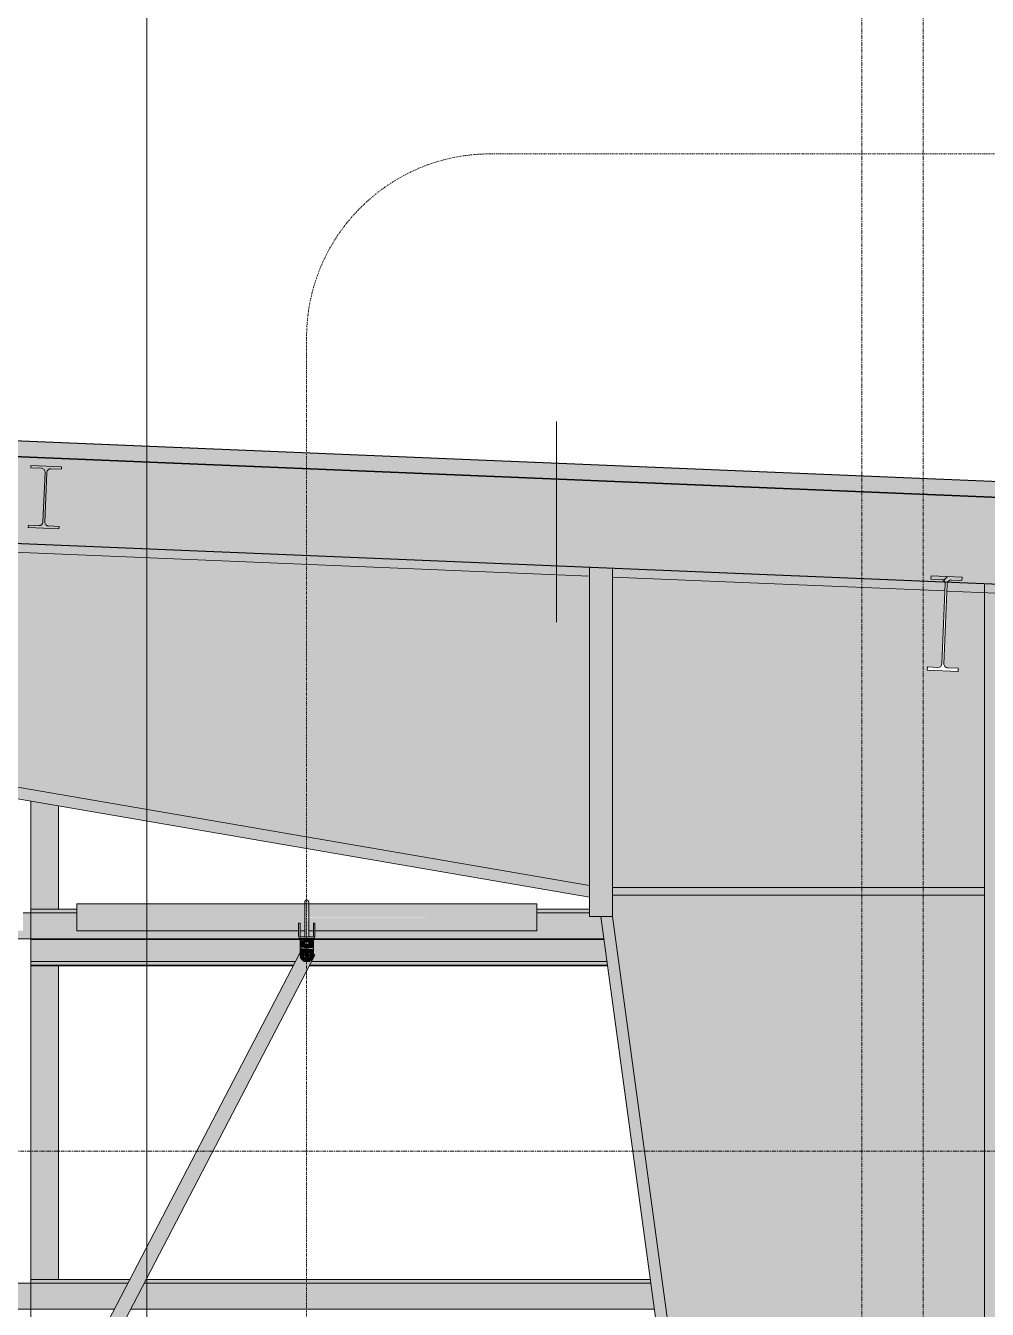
# Model space of a CAD drawing. Header units: inches. Extents: x 21380 to 98133, y -290 to 853.
# Drawn here: x 32588.5 to 32713.9, y 241.1 to 408.5 of the extents above; entities that cross this region are included whole.
import ezdxf

# ---------------------------------------------------------------- set-up
doc = ezdxf.new("R2010")
doc.units = ezdxf.units.IN
doc.header["$MEASUREMENT"] = 0
doc.linetypes.add('Dash Dot 3_16_', pattern=[0.3125, 0.1875, -0.0625, 0, -0.0625])
doc.linetypes.add('Grid Line 1_2_', pattern=[0.875, 0.5, -0.125, 0.125, -0.125])
for name, color, linetype, lineweight in [('A-ANNO-SYMB', 150, 'Continuous', 9), ('A-CLNG', 13, 'Continuous', 9), ('A-CLNG-PATT', 13, 'Continuous', 25), ('A-FLOR-LEVL', 51, 'Continuous', 9), ('A-GLAZ-CWMG', 51, 'Continuous', 9), ('A-ROOF', 132, 'Continuous', 9), ('A-WALL', 113, 'Continuous', 9), ('EOP-PR', 4, 'Continuous', 13), ('G-ANNO-SYMB', 111, 'Continuous', 9), ('Q-SPCQ', 91, 'Continuous', 9), ('S-BEAM', 12, 'Continuous', 9), ('S-GRID', 1, 'Continuous', 9)]:
    doc.layers.add(name, color=color, linetype=linetype, lineweight=lineweight)

# ---------------------------------------------------------------- blocks, each defined once
blk = doc.blocks.new('Basketball_Backstop-Performance_Sports_Systems-3103-Ceiling_Hung - 27_-0_ to 27_-11 7_8_-706978-Building Section - North_South looking East _ Fitness Center')
at = {"layer": 'Q-SPCQ'}
h = blk.add_hatch(color=256, dxfattribs=at)
h.paths.add_polyline_path([(22269.5, 292.25), (22269.8, 292.32), (22269.67, 292.48), (22269.55, 292.32)], flags=0)
h.paths.add_polyline_path([(22269.46, 292.25), (22269.5, 292.25), (22269.5, 292.34)], flags=0)
h.paths.add_polyline_path([(22239.68, 292.25), (22269.46, 292.25), (22269.44, 294), (22239.68, 293.94), (22239.68, 292.7)], flags=0)
h.paths.add_polyline_path([(22269.85, 292.25), (22269.86, 292.34), (22269.81, 292.39)], flags=0)
h.paths.add_polyline_path([(22269.89, 292.25), (22299.68, 292.25), (22299.68, 294), (22269.88, 293.94), (22269.89, 292.47)], flags=0)
for points in [[(22269.46, 292.25), (22269.68, 292.73), (22269.68, 294.44), (22269.44, 294.19), (22269.47, 293.88), (22269.47, 292.73)], [(22269.89, 292.25), (22269.86, 294.26), (22269.68, 294.44), (22269.75, 292.58), (22269.86, 292.34)], [(22269.68, 289.06), (22269.68, 289.5), (22269.24, 289.5), (22269.24, 289.06)], [(22269.68, 289.06), (22270.12, 289.06), (22270.12, 289.5), (22269.68, 289.5)], [(22269.8, 288.31), (22270.55, 288.31), (22270.55, 289.25), (22270.12, 289.25), (22270.12, 289.06), (22269.92, 289.06), (22269.85, 288.75), (22269.44, 288.75), (22269.44, 289.06), (22269.24, 289.06), (22269.24, 289.25), (22268.8, 289.25), (22268.8, 288.31), (22269.74, 288.31)], [(22269.03, 288.18), (22270.55, 288.25), (22270.55, 288.31), (22268.8, 288.25), (22268.8, 288.18)], [(22269.61, 287.07), (22269.92, 287.25), (22269.92, 287.38), (22269.74, 287.55), (22269.61, 287.55), (22269.44, 287.25)]]:
    blk.add_hatch(color=256, dxfattribs=at).paths.add_polyline_path(points, flags=0)
h = blk.add_hatch(color=256, dxfattribs=at)
h.paths.add_polyline_path([(22239.68, 290.5), (22268.62, 290.56), (22268.62, 291), (22268.8, 291), (22268.8, 290.5), (22269.44, 290.56), (22269.44, 292.25), (22239.68, 292.25), (22239.68, 290.56)], flags=0)
h.paths.add_polyline_path([(22278.71, 290.5), (22299.68, 290.56), (22299.68, 292.25), (22269.92, 292.19), (22269.92, 290.5), (22270.55, 290.56), (22270.55, 291), (22270.74, 291), (22270.74, 290.5), (22273.87, 290.5)], flags=0)
h = blk.add_hatch(color=256, dxfattribs=at)
h.paths.add_polyline_path([(22269.61, 288.75), (22269.68, 288.75), (22269.61, 289.06), (22269.44, 289.06), (22269.5, 288.75), (22269.55, 288.75)], flags=0)
h.paths.add_polyline_path([(22269.54, 289.69), (22269.68, 289.69), (22269.61, 292.25), (22269.44, 292.25), (22269.5, 289.69)], flags=0)
h = blk.add_hatch(color=256, dxfattribs=at)
h.paths.add_polyline_path([(22269.74, 288.75), (22269.92, 288.75), (22269.85, 289.06), (22269.68, 289.06), (22269.68, 288.75)], flags=0)
h.paths.add_polyline_path([(22269.82, 289.69), (22269.92, 289.69), (22269.85, 292.25), (22269.68, 292.25), (22269.76, 289.69), (22269.8, 289.69)], flags=0)
h = blk.add_hatch(color=256, dxfattribs=at)
h.paths.add_polyline_path([(22268.93, 289.5), (22270.43, 289.5), (22270.43, 289.69), (22268.93, 289.69)], flags=0)
h.paths.add_polyline_path([(22270.74, 289.81), (22270.74, 291), (22270.55, 291), (22270.55, 289.81)], flags=0)
h.paths.add_polyline_path([(22268.62, 289.81), (22268.8, 289.81), (22268.8, 291), (22268.62, 291)], flags=0)
h = blk.add_hatch(color=256, dxfattribs=at)
h.paths.add_polyline_path([(22270.55, 289.25), (22270.55, 289.49), (22270.12, 289.4), (22270.12, 289.25)], flags=0)
h.paths.add_polyline_path([(22269.03, 289.25), (22269.24, 289.33), (22269.24, 289.49), (22268.8, 289.4), (22268.8, 289.25)], flags=0)
h = blk.add_hatch(color=256, dxfattribs=at)
h.paths.add_polyline_path([(22269.68, 286.44), (22270.12, 286.55), (22270.44, 286.88), (22270.55, 287.31), (22270.55, 288.18), (22268.8, 288.18), (22268.83, 287.09), (22269.06, 286.69), (22269.45, 286.47)], flags=0)
h.paths.add_polyline_path([(22269.68, 286.81), (22269.75, 287.04), (22269.62, 286.95)], flags=0)
h.paths.add_polyline_path([(22269.24, 287.57), (22269.43, 287.44), (22269.43, 287.54), (22269.35, 287.55)], flags=0)
h.paths.add_polyline_path([(22270.12, 287.57), (22269.92, 287.46), (22270.02, 287.43), (22270.09, 287.53)], flags=0)
h.paths.add_polyline_path([(22270.12, 287.06), (22269.93, 287.19), (22269.93, 287.08), (22270, 287.07)], flags=0)
h.paths.add_polyline_path([(22269.68, 286.81), (22269.24, 287.12), (22269.31, 287.6), (22269.68, 287.82), (22270.12, 287.57), (22270.04, 287.02), (22269.73, 286.84)], flags=0)
h.paths.add_polyline_path([(22269.24, 287.06), (22269.44, 287.17), (22269.33, 287.18), (22269.27, 287.1)], flags=0)
h.paths.add_polyline_path([(22269.57, 287.57), (22269.75, 287.64), (22269.68, 287.82), (22269.58, 287.6)], flags=0)
h = blk.add_hatch(color=256, dxfattribs=at)
h.paths.add_polyline_path([(22270.12, 287.06), (22270.12, 287.57), (22269.93, 287.31)], flags=0)
h.paths.add_polyline_path([(22269.68, 286.81), (22270.02, 287.07), (22269.79, 287.07), (22269.74, 286.95)], flags=0)
h.paths.add_polyline_path([(22269.24, 287.06), (22269.43, 287.31), (22269.24, 287.57)], flags=0)
h.paths.add_polyline_path([(22269.68, 286.81), (22269.55, 287.1), (22269.24, 287.06), (22269.61, 286.84)], flags=0)
h.paths.add_polyline_path([(22269.55, 287.53), (22269.61, 287.78), (22269.34, 287.55), (22269.44, 287.54)], flags=0)
h.paths.add_polyline_path([(22269.8, 287.53), (22270.12, 287.57), (22269.68, 287.82), (22269.79, 287.55)], flags=0)
h = blk.add_hatch(color=256, dxfattribs=at)
h.paths.add_polyline_path([(22191.6, 135.4), (22270.72, 287.35), (22270.55, 287.39), (22270.5, 287.03), (22270.25, 286.66), (22269.9, 286.47), (22269.43, 286.47), (22269.03, 286.74), (22268.83, 287.12), (22268.76, 287.58), (22190.55, 137.37), (22191.34, 137.35), (22191.73, 137.12), (22191.96, 136.7), (22191.96, 136.27), (22191.69, 135.85), (22191.34, 135.65), (22191.19, 135.62), (22191.57, 135.42)], flags=0)
h.paths.add_polyline_path([(22191.08, 136.22), (22191.39, 136.51), (22191.31, 136.7), (22191.08, 136.78), (22190.89, 136.67), (22190.99, 136.25), (22191.04, 136.23)], flags=0)
h.paths.add_polyline_path([(22191.18, 136.26), (22190.87, 136.5), (22190.92, 136.61), (22191.12, 136.74), (22191.22, 136.68), (22191.31, 136.39), (22191.19, 136.27)], flags=0)
h.paths.add_polyline_path([(22269.68, 287.03), (22269.88, 287.11), (22269.95, 287.35), (22269.85, 287.53), (22269.43, 287.44), (22269.41, 287.24), (22269.58, 287.05), (22269.61, 287.04)], flags=0)
h.paths.add_polyline_path([(22269.61, 287.07), (22269.48, 287.32), (22269.68, 287.55), (22269.82, 287.48), (22269.92, 287.31), (22269.88, 287.22), (22269.66, 287.1)], flags=0)
for p, q in [((22269.62, 294), (22239.68, 294)), ((22239.68, 292.25), (22239.68, 294)), ((22299.68, 294), (22269.79, 294)), ((22299.68, 294), (22299.68, 292.25)), ((22239.68, 290.5), (22239.68, 292.25)), ((22268.8, 291.5), (22268.62, 291.5)), ((22268.62, 291), (22268.62, 291.5)), ((22268.62, 291.5), (22268.62, 291.37)), ((22268.8, 291.5), (22268.62, 291.5)), ((22268.62, 291.35), (22268.62, 291)), ((22268.8, 291.37), (22268.8, 291.5)), ((22268.8, 291.5), (22268.8, 291)), ((22268.8, 291), (22268.8, 291.35)), ((22269.43, 292.25), (22269.43, 289.69)), ((22269.93, 289.69), (22269.93, 292.25)), ((22270.74, 291.5), (22270.55, 291.5)), ((22270.55, 291), (22270.55, 291.5)), ((22270.55, 291.5), (22270.55, 291.37)), ((22270.74, 291.5), (22270.55, 291.5)), ((22270.55, 291.35), (22270.55, 291)), ((22270.74, 291.37), (22270.74, 291.5)), ((22270.74, 291.5), (22270.74, 291)), ((22270.74, 291), (22270.74, 291.35)), ((22299.68, 292.25), (22299.68, 290.5)), ((22239.68, 290.5), (22268.62, 290.5)), ((22268.62, 289.81), (22268.62, 291)), ((22268.8, 291), (22268.8, 289.81)), ((22268.8, 290.5), (22269.46, 290.5)), ((22268.93, 289.5), (22268.8, 289.5)), ((22268.8, 289.25), (22268.8, 289.5)), ((22268.8, 289.5), (22268.8, 289.49)), ((22270.43, 289.69), (22268.93, 289.69)), ((22268.93, 289.5), (22270.43, 289.5)), ((22269.24, 289.5), (22269.24, 289.06)), ((22269.43, 290.5), (22269.43, 289.69)), ((22269.43, 289.5), (22269.43, 288.75)), ((22269.68, 289.06), (22269.68, 289.5)), ((22269.89, 290.5), (22270.55, 290.5)), ((22269.93, 289.69), (22269.93, 290.5)), ((22269.93, 288.75), (22269.93, 289.5)), ((22270.12, 289.5), (22270.12, 289.06)), ((22270.55, 289.5), (22270.43, 289.5)), ((22270.55, 291), (22270.55, 289.81)), ((22270.55, 289.49), (22270.55, 289.5)), ((22270.55, 289.5), (22270.55, 289.25)), ((22270.74, 289.81), (22270.74, 291)), ((22270.74, 290.5), (22299.68, 290.5)), ((22268.8, 288.31), (22268.8, 289.25)), ((22268.8, 288.18), (22268.8, 288.31)), ((22268.8, 287.31), (22268.8, 288.18)), ((22269.68, 289.06), (22269.24, 289.06)), ((22269.68, 287.82), (22269.24, 287.57)), ((22269.68, 288.75), (22269.44, 288.75)), ((22270.12, 289.06), (22269.68, 289.06)), ((22269.92, 288.75), (22269.68, 288.75)), ((22270.12, 287.57), (22269.68, 287.82)), ((22270.55, 289.25), (22270.55, 288.31)), ((22270.55, 288.31), (22270.55, 288.18)), ((22270.55, 288.18), (22270.55, 287.31)), ((22268.8, 287.66), (22190.51, 137.37)), ((22191.6, 135.4), (22270.75, 287.33)), ((22269.24, 287.57), (22269.24, 287.06)), ((22269.24, 287.06), (22269.68, 286.81)), ((22269.68, 286.81), (22270.12, 287.06)), ((22270.12, 287.06), (22270.12, 287.57)), ((22270.63, 287.39), (22270.75, 287.33))]:
    blk.add_line(p, q, dxfattribs=at)
at = {"layer": 'Q-SPCQ', "flags": 128}
for points in [[(22269.43, 294.25), (22269.43, 294.26), (22269.43, 294.27), (22269.43, 294.28), (22269.43, 294.29), (22269.43, 294.3), (22269.43, 294.31), (22269.44, 294.32), (22269.44, 294.33), (22269.44, 294.34), (22269.45, 294.35), (22269.45, 294.36), (22269.46, 294.37), (22269.46, 294.37), (22269.47, 294.38), (22269.47, 294.39), (22269.48, 294.4), (22269.48, 294.41), (22269.49, 294.41), (22269.5, 294.42), (22269.5, 294.43), (22269.51, 294.44), (22269.52, 294.44), (22269.53, 294.45), (22269.53, 294.45), (22269.54, 294.46), (22269.55, 294.47), (22269.56, 294.47), (22269.57, 294.48), (22269.58, 294.48), (22269.59, 294.48), (22269.6, 294.49), (22269.61, 294.49), (22269.62, 294.49), (22269.63, 294.49), (22269.64, 294.5), (22269.65, 294.5), (22269.66, 294.5), (22269.67, 294.5), (22269.68, 294.5), (22269.68, 294.5)], [(22269.68, 294.5), (22269.69, 294.5), (22269.7, 294.5), (22269.71, 294.5), (22269.72, 294.5), (22269.73, 294.5), (22269.74, 294.49), (22269.75, 294.49), (22269.76, 294.49), (22269.77, 294.48), (22269.78, 294.48), (22269.78, 294.48), (22269.79, 294.47), (22269.8, 294.47), (22269.81, 294.46), (22269.82, 294.46), (22269.83, 294.45), (22269.84, 294.44), (22269.84, 294.44), (22269.85, 294.43), (22269.86, 294.42), (22269.86, 294.42), (22269.87, 294.41), (22269.88, 294.4), (22269.88, 294.39), (22269.89, 294.39), (22269.89, 294.38), (22269.9, 294.37), (22269.9, 294.36), (22269.91, 294.35), (22269.91, 294.34), (22269.91, 294.33), (22269.92, 294.32), (22269.92, 294.31), (22269.92, 294.3), (22269.92, 294.29), (22269.93, 294.28), (22269.93, 294.27), (22269.93, 294.26), (22269.93, 294.25), (22269.93, 294.25)], [(22269.43, 293.97), (22269.43, 294.01), (22269.43, 294.05), (22269.43, 294.08), (22269.43, 294.11), (22269.43, 294.14), (22269.43, 294.17), (22269.43, 294.19), (22269.43, 294.21), (22269.43, 294.22), (22269.43, 294.23), (22269.43, 294.24), (22269.43, 294.25), (22269.43, 294.25)], [(22269.43, 294.25), (22269.43, 294.25), (22269.43, 294.24), (22269.43, 294.24), (22269.43, 294.22), (22269.43, 294.21), (22269.43, 294.19), (22269.43, 294.17), (22269.43, 294.15), (22269.43, 294.12), (22269.43, 294.09), (22269.43, 294.06), (22269.43, 294.02), (22269.43, 293.99), (22269.43, 293.94), (22269.43, 293.9), (22269.43, 293.85), (22269.43, 293.81), (22269.43, 293.75), (22269.43, 293.7), (22269.43, 293.64), (22269.43, 293.58), (22269.43, 293.52), (22269.43, 293.46), (22269.43, 293.4), (22269.43, 293.33), (22269.43, 293.26), (22269.43, 293.19), (22269.43, 293.12), (22269.43, 293.05), (22269.43, 292.97), (22269.43, 292.9), (22269.43, 292.82), (22269.43, 292.75), (22269.43, 292.67), (22269.43, 292.59), (22269.43, 292.51), (22269.43, 292.43), (22269.43, 292.35), (22269.43, 292.27), (22269.43, 292.25)], [(22269.93, 292.25), (22269.93, 292.33), (22269.93, 292.41), (22269.93, 292.49), (22269.93, 292.57), (22269.93, 292.65), (22269.93, 292.73), (22269.93, 292.8), (22269.93, 292.88), (22269.93, 292.95), (22269.93, 293.03), (22269.93, 293.1), (22269.93, 293.17), (22269.93, 293.24), (22269.93, 293.31), (22269.93, 293.38), (22269.93, 293.44), (22269.93, 293.51), (22269.93, 293.57), (22269.93, 293.63), (22269.93, 293.68), (22269.93, 293.74), (22269.93, 293.79), (22269.93, 293.84), (22269.93, 293.89), (22269.93, 293.93), (22269.93, 293.97), (22269.93, 294.01), (22269.93, 294.05), (22269.93, 294.08), (22269.93, 294.11), (22269.93, 294.14), (22269.93, 294.17), (22269.93, 294.19), (22269.93, 294.21), (22269.93, 294.22), (22269.93, 294.23), (22269.93, 294.24), (22269.93, 294.25), (22269.93, 294.25)], [(22269.93, 294.25), (22269.93, 294.25), (22269.93, 294.24), (22269.93, 294.24), (22269.93, 294.22), (22269.93, 294.21), (22269.93, 294.19), (22269.93, 294.17), (22269.93, 294.15), (22269.93, 294.12), (22269.93, 294.09), (22269.93, 294.06), (22269.93, 294.02), (22269.93, 293.99)]]:
    blk.add_lwpolyline(points, dxfattribs=at)
at = {"layer": 'Q-SPCQ'}
for centre, radius, start, end in [((22268.93, 289.81), 0.312, 180, 270), ((22268.93, 289.81), 0.125, 180, 270), ((22270.43, 289.81), 0.313, 270, 0), ((22270.43, 289.81), 0.125, 270, 0), ((22269.68, 287.31), 0.875, 180, 0), ((22269.68, 287.31), 0.281, 135, 165), ((22269.68, 287.31), 0.281, 195, 225), ((22269.68, 287.31), 0.25, 0, 180), ((22269.68, 287.31), 0.25, 120, 180), ((22269.68, 287.31), 0.25, 180, 195), ((22269.68, 287.31), 0.25, 180, 0), ((22269.68, 287.31), 0.281, 75, 105), ((22269.68, 287.31), 0.25, 75, 105), ((22269.68, 287.31), 0.25, 255, 330), ((22269.68, 287.31), 0.281, 255, 285), ((22269.68, 287.31), 0.281, 15, 45), ((22269.68, 287.31), 0.281, 315, 345), ((22269.68, 287.31), 0.25, 0, 15), ((22269.68, 287.31), 0.25, 345, 0)]:
    blk.add_arc(centre, radius, start, end, dxfattribs=at)
blk = doc.blocks.new('Rectangular Mullion - Profile_Polycarbonate_right-1528483-Building Section - North_South looking East _ Fitness Center')
at = {"layer": 'A-GLAZ-CWMG'}
h = blk.add_hatch(color=256, dxfattribs=at)
h.paths.add_polyline_path([(22233.68, 1), (22237.3, 1), (22237.3, 4), (22233.68, 4)], flags=0)
h.paths.add_polyline_path([(22233.68, 28.5), (22237.3, 28.57), (22237.3, 31.5), (22233.68, 31.5), (22233.68, 30.84)], flags=0)
h.paths.add_polyline_path([(22237.3, 32.5), (22237.3, 34.88), (22233.68, 34.87), (22233.68, 32.5), (22236.92, 32.5)], flags=0)
h.paths.add_polyline_path([(22236.96, 37.12), (22237.3, 37.12), (22237.3, 47.7), (22233.68, 47.7), (22233.68, 37.12), (22236.31, 37.12)], flags=0)
h.paths.add_polyline_path([(22237.3, 55.05), (22237.3, 96.32), (22233.68, 96.32), (22233.68, 55.05)], flags=0)
h.paths.add_polyline_path([(22237.3, 103.68), (22237.3, 141.19), (22233.68, 141.19), (22233.68, 103.68)], flags=0)
h.paths.add_polyline_path([(22233.68, 148.54), (22237.3, 148.54), (22237.3, 154.5), (22233.68, 154.5)], flags=0)
h.paths.add_polyline_path([(22237.3, 186.5), (22237.3, 189.44), (22233.68, 189.44), (22233.68, 186.5)], flags=0)
h.paths.add_polyline_path([(22233.68, 196.79), (22237.3, 196.79), (22237.3, 223.13), (22233.68, 216.18)], flags=0)
h.paths.add_polyline_path([(22233.68, 220.23), (22237.3, 227.19), (22237.3, 237.69), (22233.68, 237.69), (22233.68, 232.74)], flags=0)
h.paths.add_polyline_path([(22233.68, 245.04), (22237.3, 245.04), (22237.3, 285.94), (22233.68, 285.94), (22233.68, 271.82)], flags=0)
h.paths.add_polyline_path([(22233.68, 293.29), (22237.3, 293.29), (22237.3, 306.76), (22233.68, 307.38), (22233.68, 296.24)], flags=0)
for p, q in [((22237.3, 293.29), (22237.3, 306.76)), ((22237.3, 245.04), (22237.3, 285.94))]:
    blk.add_line(p, q, dxfattribs=at)
blk = doc.blocks.new('W-Wide Flange - W12X22-1533120-Building Section - North_South looking East _ Fitness Center')
at = {"layer": 'S-BEAM'}
h = blk.add_hatch(dxfattribs=at)
h.set_pattern_fill('FP_31', color=256, style=0, pattern_type=2)
h.set_pattern_definition([(45, (22011.012, 102), (-19.007, 19.007), []), (45, (22011.012, 130.8), (-19.007, 19.007), [])])
h.paths.add_polyline_path([(22354.61, 324.29), (22354.63, 324.71), (22353.26, 324.77), (22352.9, 324.93), (22352.77, 325.3), (22353.2, 335.72), (22353.37, 336.07), (22353.74, 336.21), (22355.11, 336.15), (22355.13, 336.58), (22351.1, 336.74), (22351.08, 336.32), (22352.45, 336.26), (22352.81, 336.1), (22352.94, 335.73), (22352.51, 325.31), (22352.35, 324.96), (22351.98, 324.82), (22350.61, 324.88), (22350.59, 324.45)], flags=0)
at = {"layer": 'S-BEAM', "lineweight": 15}
for p, q in [((22351.1, 336.74), (22351.08, 336.32)), ((22351.08, 336.32), (22352.45, 336.26)), ((22355.13, 336.58), (22351.1, 336.74)), ((22355.11, 336.15), (22355.13, 336.58)), ((22352.94, 335.73), (22352.51, 325.31)), ((22352.77, 325.3), (22353.2, 335.72)), ((22353.74, 336.21), (22355.11, 336.15)), ((22350.61, 324.88), (22350.59, 324.45)), ((22351.98, 324.82), (22350.61, 324.88)), ((22354.63, 324.71), (22353.26, 324.77)), ((22354.61, 324.29), (22354.63, 324.71)), ((22350.59, 324.45), (22354.61, 324.29))]:
    blk.add_line(p, q, dxfattribs=at)
for centre, radius, start, end in [((22352.43, 335.75), 0.512, 357.6141, 87.6141), ((22353.72, 335.7), 0.513, 87.6141, 177.6141), ((22352, 325.33), 0.512, 267.6141, 357.6141), ((22353.28, 325.28), 0.513, 177.6141, 267.6141)]:
    blk.add_arc(centre, radius, start, end, dxfattribs=at)
blk = doc.blocks.new('columns and girder2 - one-1334686-Building Section - North_South looking East _ Fitness Center')
at = {"layer": 'S-BEAM'}
h = blk.add_hatch(color=256, dxfattribs=at)
h.paths.add_polyline_path([(21149.56, 0), (21189.31, 330.48), (21187.8, 330.48), (21148.04, 0), (21149.51, 0)], flags=0)
h.paths.add_polyline_path([(22359.55, 0), (22359.55, 98.25), (22358.8, 98.25), (22358.8, 116.82), (22358.05, 116.82), (22358.1, 0)], flags=0)
h.paths.add_polyline_path([(22347.9, 0), (22349.36, 0), (22309.55, 292.37), (22308.04, 292.37), (22347.85, 0)], flags=0)
h.paths.add_polyline_path([(21135.05, 99), (21135.43, 99), (21135.43, 144), (21135.8, 144), (21135.8, 386.67), (21135.05, 386.7), (21135.05, 387.26), (21134.3, 387.29), (21134.3, 146.25), (21135.05, 146.25), (21135.05, 105.76)], flags=0)
h.paths.add_polyline_path([(22358.8, 134.82), (22358.8, 194.5), (22359.55, 194.5), (22359.55, 335.68), (22358.05, 335.74), (22358.05, 134.82), (22358.68, 134.82)], flags=0)
h = blk.add_hatch(color=256, dxfattribs=at)
h.paths.add_polyline_path([(22306.55, 294.85), (22306.55, 296.38), (22142.86, 324.52), (22023.34, 317.62), (22023.28, 316.13), (22143.14, 322.95), (22298.08, 296.31)], flags=0)
h.paths.add_polyline_path([(22020.28, 316.09), (22020.34, 317.59), (21599.75, 328.15), (21599.68, 326.66), (22020.18, 316.09)], flags=0)
h.paths.add_polyline_path([(21596.69, 326.89), (21596.75, 328.39), (21362.99, 359.02), (21190.8, 334.44), (21190.8, 332.92), (21363, 357.5), (21596.59, 326.9)], flags=0)
h.paths.add_polyline_path([(22359.55, 334.51), (22359.55, 335.68), (22353.31, 335.94), (22353.19, 335.49), (22353.2, 334.77)], flags=0)
h.paths.add_polyline_path([(22352.9, 334.78), (22352.94, 335.73), (22352.77, 335.96), (22309.55, 337.76), (22309.55, 336.59), (22352.77, 334.79)], flags=0)
h.paths.add_polyline_path([(22306.55, 336.72), (22306.55, 337.89), (22024.67, 349.55), (22024.69, 348.46), (22259.34, 338.68)], flags=0)
h.paths.add_polyline_path([(22021.63, 348.59), (22021.68, 349.76), (21601.38, 367.27), (21601.33, 366.1), (22020.18, 348.65)], flags=0)
h.paths.add_polyline_path([(21598.33, 366.23), (21598.38, 367.4), (21190.8, 384.38), (21190.8, 383.21), (21596.59, 366.3)], flags=0)
h.paths.add_polyline_path([(21187.8, 383.33), (21187.8, 384.5), (21135.05, 386.7), (21135.05, 387.03), (21134.3, 387.06), (21134.3, 385.56), (21174.8, 383.87)], flags=0)
h = blk.add_hatch(color=256, dxfattribs=at)
h.paths.add_polyline_path([(21137.46, 0), (21148.04, 0), (21187.8, 330.48), (21187.8, 333.23), (21135.8, 333.23), (21135.8, 144), (21137.18, 144), (21137.18, 0)], flags=0)
h.paths.add_polyline_path([(22350.85, 0), (22358.05, 0), (22358.05, 116.82), (22357.66, 116.82), (22357.66, 134.82), (22358.05, 134.82), (22358.05, 295.12), (22309.55, 295.12), (22309.55, 292.37), (22349.36, 0)], flags=0)
h.paths.add_polyline_path([(22309.55, 296.12), (22358.05, 296.12), (22358.05, 334.57), (22353.16, 334.69), (22352.77, 325.3), (22352.94, 324.92), (22353.26, 324.77), (22354.63, 324.71), (22354.61, 324.29), (22350.59, 324.45), (22350.61, 324.88), (22352.13, 324.88), (22352.35, 324.96), (22352.51, 325.31), (22352.9, 334.78), (22309.55, 336.59), (22309.55, 296.33)], flags=0)
h.paths.add_polyline_path([(22306.55, 296.38), (22306.55, 336.72), (22024.63, 348.46), (22023.34, 317.64), (22143.14, 324.47), (22298.08, 297.83)], flags=0)
h.paths.add_polyline_path([(22020.34, 317.59), (22021.63, 348.59), (21601.33, 366.1), (21599.75, 328.16), (22020.18, 317.59)], flags=0)
h.paths.add_polyline_path([(21596.75, 328.39), (21598.33, 366.23), (21190.8, 383.21), (21190.8, 334.44), (21363, 359.02), (21596.59, 328.41)], flags=0)
h.paths.add_polyline_path([(21135.8, 334.23), (21187.8, 334.23), (21187.8, 383.33), (21135.8, 385.5), (21135.8, 349.96)], flags=0)
h = blk.add_hatch(color=256, dxfattribs=at)
h.paths.add_polyline_path([(22306.55, 292.37), (22309.55, 292.37), (22309.55, 337.76), (22306.55, 337.89), (22306.55, 310.89)], flags=0)
h.paths.add_polyline_path([(22023.18, 313.74), (22024.65, 349.64), (22021.68, 349.76), (22020.18, 313.87)], flags=0)
h.paths.add_polyline_path([(21599.59, 324.39), (21601.38, 367.27), (21598.38, 367.4), (21596.59, 324.51)], flags=0)
h.paths.add_polyline_path([(21187.8, 330.48), (21190.8, 330.48), (21190.8, 384.38), (21187.8, 384.5), (21187.8, 335.22)], flags=0)
h = blk.add_hatch(color=256, dxfattribs=at)
h.paths.add_polyline_path([(22358.05, 295.12), (22358.05, 296.12), (22309.55, 296.12), (22309.55, 295.12), (22336.81, 295.12)], flags=0)
h.paths.add_polyline_path([(21174.8, 333.23), (21187.8, 333.23), (21187.8, 334.23), (21135.8, 334.23), (21135.8, 333.23), (21136.06, 333.23)], flags=0)
for p, q in [((22024.63, 348.46), (22306.55, 336.72)), ((22306.55, 337.89), (22306.55, 292.37)), ((22309.55, 292.37), (22309.55, 337.76)), ((22309.55, 336.59), (22352.9, 334.78)), ((22353.16, 334.77), (22359.55, 334.51)), ((22358.05, 335.74), (22358.05, 134.82)), ((22142.77, 323.01), (22306.55, 294.85)), ((22306.55, 296.38), (22142.86, 324.52)), ((22358.05, 296.12), (22309.55, 296.12)), ((22309.55, 295.12), (22358.05, 295.12)), ((22306.55, 292.37), (22309.55, 292.37)), ((22308.04, 292.37), (22347.85, 0)), ((22349.36, 0), (22309.55, 292.37))]:
    blk.add_line(p, q, dxfattribs=at)
blk = doc.blocks.new('Girt_Z - 10_D-1223971-Building Section - North_South looking East _ Fitness Center')
at = {"layer": 'S-BEAM'}
h = blk.add_hatch(color=256, dxfattribs=at)
h.paths.add_polyline_path([(21389.05, 241.19), (21623.06, 241.19), (21623.06, 244.56), (21389.05, 244.56)], flags=0)
h.paths.add_polyline_path([(21743.83, 241.19), (21864.31, 241.19), (21864.31, 244.56), (21744.9, 244.56)], flags=0)
h.paths.add_polyline_path([(21740.55, 241.19), (21741.63, 244.56), (21715.37, 244.56), (21715.37, 241.19), (21717.07, 241.19)], flags=0)
h.paths.add_polyline_path([(21629.55, 241.19), (21680.29, 241.19), (21679.21, 244.56), (21629.55, 244.56)], flags=0)
h.paths.add_polyline_path([(21708.75, 241.19), (21708.75, 244.56), (21682.49, 244.56), (21683.56, 241.19), (21707.39, 241.19)], flags=0)
h.paths.add_polyline_path([(22269.7, 241.19), (22315.01, 241.19), (22314.55, 244.56), (22248.47, 244.56), (22246.71, 241.19), (22269.5, 241.19)], flags=0)
h.paths.add_polyline_path([(22244.59, 241.19), (22246.35, 244.56), (22185.09, 244.56), (22185, 241.19), (22220.61, 241.19)], flags=0)
h.paths.add_polyline_path([(22178.37, 241.19), (22178.37, 244.56), (22148.5, 244.56), (22146.05, 241.19), (22162.51, 241.19)], flags=0)
h.paths.add_polyline_path([(21870.8, 241.19), (22082.07, 241.19), (22077.6, 244.56), (21870.8, 244.56)], flags=0)
h.paths.add_polyline_path([(22145.66, 241.19), (22148.12, 244.56), (22112.05, 244.56), (22112.05, 241.19), (22143.14, 241.19)], flags=0)
h.paths.add_polyline_path([(22105.56, 241.19), (22105.56, 244.56), (22078.02, 244.56), (22082.48, 241.19), (22104.41, 241.19)], flags=0)
h = blk.add_hatch(color=256, dxfattribs=at)
h.paths.add_polyline_path([(22248.47, 244.56), (22314.55, 244.56), (22314.48, 245.04), (22248.72, 245.04)], flags=0)
h.paths.add_polyline_path([(22246.35, 244.56), (22246.6, 245.04), (22233.68, 245.04), (22233.68, 244.56)], flags=0)
for p, q in [((22185.09, 244.56), (22246.35, 244.56)), ((22233.68, 245.04), (22246.6, 245.04)), ((22248.47, 244.56), (22314.55, 244.56)), ((22248.72, 245.04), (22314.48, 245.04)), ((22185, 241.19), (22244.59, 241.19)), ((22246.71, 241.19), (22315.01, 241.19))]:
    blk.add_line(p, q, dxfattribs=at)
blk = doc.blocks.new('Girt_Z - 10_D-1223976-Building Section - North_South looking East _ Fitness Center')
at = {"layer": 'S-BEAM'}
h = blk.add_hatch(color=256, dxfattribs=at)
h.paths.add_polyline_path([(22104.8, 289.44), (22105.56, 289.44), (22105.56, 292.81), (22104.8, 292.81), (22104.8, 291.35)], flags=0)
h.paths.add_polyline_path([(22112.05, 289.44), (22183.93, 289.5), (22183.93, 289.69), (22184.44, 289.69), (22184.44, 290.5), (22183.8, 290.5), (22183.8, 289.81), (22183.62, 289.81), (22183.62, 290.5), (22136.68, 290.56), (22136.68, 292.81), (22112.05, 292.81), (22112.05, 291.35)], flags=0)
h.paths.add_polyline_path([(22232.68, 289.44), (22268.93, 289.5), (22268.93, 289.69), (22269.44, 289.69), (22269.44, 290.5), (22268.8, 290.5), (22268.8, 289.81), (22268.62, 289.81), (22268.62, 290.5), (22239.68, 290.56), (22239.68, 292.81), (22232.68, 292.81), (22232.68, 290.5), (22185.74, 290.5), (22185.74, 289.81), (22185.55, 289.81), (22185.55, 290.5), (22184.92, 290.5), (22184.92, 289.69), (22185.43, 289.69), (22185.43, 289.44), (22230.29, 289.44)], flags=0)
h.paths.add_polyline_path([(22308.44, 289.44), (22308.04, 292.37), (22306.55, 292.37), (22306.55, 292.81), (22299.68, 292.81), (22299.68, 290.5), (22270.74, 290.5), (22270.74, 289.81), (22270.55, 289.81), (22270.55, 290.5), (22269.92, 290.5), (22269.92, 289.69), (22270.43, 289.69), (22270.43, 289.5), (22308.04, 289.44)], flags=0)
h = blk.add_hatch(color=256, dxfattribs=at)
h.paths.add_polyline_path([(22306.55, 292.81), (22306.55, 293.29), (22299.68, 293.29), (22299.68, 292.81)], flags=0)
h.paths.add_polyline_path([(22239.68, 292.81), (22239.68, 293.29), (22233.68, 293.29), (22233.68, 292.81), (22235.13, 292.81)], flags=0)
h = blk.add_hatch(color=256, dxfattribs=at)
h.paths.add_polyline_path([(22308.84, 286.47), (22308.45, 289.36), (22270.55, 289.29), (22270.63, 287.39), (22270.72, 287.28), (22270.33, 286.47), (22308.04, 286.47)], flags=0)
h.paths.add_polyline_path([(22233.68, 286.47), (22268.18, 286.47), (22268.8, 287.66), (22268.8, 289.36), (22233.68, 289.36)], flags=0)
h = blk.add_hatch(color=256, dxfattribs=at)
h.paths.add_polyline_path([(22308.9, 286.02), (22308.84, 286.47), (22270.3, 286.47), (22270.13, 286.02), (22308.04, 286.02)], flags=0)
h.paths.add_polyline_path([(22239.98, 286.02), (22267.95, 286.02), (22268.18, 286.47), (22233.68, 286.47), (22233.68, 286.02)], flags=0)
blk.add_hatch(color=256, dxfattribs=at).paths.add_polyline_path([(22308.91, 285.94), (22308.9, 286.02), (22308.04, 285.94)], flags=0)
for p, q in [((22104.8, 289.44), (22104.8, 292.81)), ((22104.8, 292.81), (22105.56, 292.81)), ((22112.05, 292.81), (22136.68, 292.81)), ((22232.68, 292.81), (22239.68, 292.81)), ((22233.68, 293.29), (22239.68, 293.29)), ((22299.68, 293.29), (22306.55, 293.29)), ((22299.68, 292.81), (22306.55, 292.81)), ((22104.8, 289.44), (22105.56, 289.44)), ((22112.05, 289.44), (22183.94, 289.44)), ((22185.41, 289.44), (22268.8, 289.44)), ((22233.68, 289.36), (22268.8, 289.36)), ((22270.55, 289.44), (22308.44, 289.44)), ((22270.55, 289.36), (22308.45, 289.36)), ((22233.68, 286.47), (22268.18, 286.47)), ((22270.3, 286.47), (22308.84, 286.47)), ((22233.68, 286.02), (22267.95, 286.02)), ((22233.68, 285.94), (22267.91, 285.94)), ((22270.02, 285.94), (22308.91, 285.94)), ((22270.06, 286.02), (22308.9, 286.02))]:
    blk.add_line(p, q, dxfattribs=at)
blk = doc.blocks.new('W-Wide Flange - W8X15-1528935-Building Section - North_South looking East _ Fitness Center')
at = {"layer": 'S-BEAM', "lineweight": 15}
for p, q in [((22233.7, 351.14), (22233.69, 350.83)), ((22233.69, 350.83), (22235.07, 350.77)), ((22237.71, 350.98), (22233.7, 351.14)), ((22235.55, 350.25), (22235.28, 343.77)), ((22235.53, 343.76), (22235.8, 350.24)), ((22236.31, 350.72), (22237.7, 350.66)), ((22237.7, 350.66), (22237.71, 350.98)), ((22233.38, 343.36), (22233.37, 343.04)), ((22233.37, 343.04), (22237.37, 342.87)), ((22234.76, 343.3), (22233.38, 343.36)), ((22237.39, 343.19), (22236, 343.25)), ((22237.37, 342.87), (22237.39, 343.19))]:
    blk.add_line(p, q, dxfattribs=at)
for centre, radius, start, end in [((22235.05, 350.27), 0.498, 357.6141, 87.6141), ((22236.29, 350.22), 0.497, 87.6141, 177.6141), ((22234.78, 343.79), 0.498, 267.6141, 357.6141), ((22236.02, 343.74), 0.497, 177.6141, 267.6141)]:
    blk.add_arc(centre, radius, start, end, dxfattribs=at)

msp = doc.modelspace()

# ---------------------------------------------------------------- hatches: boundary and pattern name
at = {"layer": 'A-CLNG-PATT', "lineweight": 9}
h = msp.add_hatch(dxfattribs=at)
h.set_pattern_fill('FP_29', color=256, style=0, pattern_type=2)
h.set_pattern_definition([(161.57, (22011.972, 102.96), (-7.6802237, -0.0009796), [0, -54.643, 6.067, 0]), (18.43, (22010.052, 102.96), (-7.6802237, 0.0009796), [0, -54.643, 6.067, 0]), (108.43, (22011.972, 102.96), (3.8382953, -19.2013653), [18.211, -42.499]), (71.57, (22010.052, 102.96), (3.8382953, 19.2013653), [18.211, -42.499])])
h.paths.add_polyline_path([(32726.17, 335.22), (32726.17, 346.48), (31490.54, 397.96), (31490.54, 386.7), (32614.83, 339.86)], flags=0)
at = {"layer": 'A-ROOF'}
msp.add_hatch(color=256, dxfattribs=at).paths.add_polyline_path([(32788.59, 343.95), (32788.59, 345.96), (31475.95, 400.65), (31475.95, 398.65), (32769.77, 344.74)], flags=0)

# ---------------------------------------------------------------- linework, layer by layer
at = {"layer": 'A-ANNO-SYMB', "linetype": 'Dash Dot 3_16_'}
for p, q in [((32778.21, 391.76), (32649.14, 391.76)), ((32625.14, 367.76), (32625.14, -47.05))]:
    msp.add_line(p, q, dxfattribs=at)
msp.add_arc((32649.14, 367.76), 24, 90, 180, dxfattribs=at)
at = {"layer": 'A-CLNG', "lineweight": 25}
for p, q in [((32726.17, 346.48), (31490.54, 397.96)), ((31490.54, 386.7), (32726.17, 335.22))]:
    msp.add_line(p, q, dxfattribs=at)
at = {"layer": 'A-FLOR-LEVL', "linetype": 'Grid Line 1_2_'}
msp.add_line((30717.09, 261.75), (34081.65, 261.75), dxfattribs=at)
at = {"layer": 'A-ROOF', "lineweight": 25}
for p, q in [((32788.59, 345.96), (31475.95, 400.65)), ((31475.95, 398.65), (32788.59, 343.95))]:
    msp.add_line(p, q, dxfattribs=at)
at = {"layer": 'A-WALL'}
msp.add_line((32589.17, 220.23), (32589.17, 307.38), dxfattribs=at)
at = {"layer": 'EOP-PR'}
msp.add_line((32657.74, 356.89), (32657.74, 330.72), dxfattribs=at)
at = {"layer": 'G-ANNO-SYMB'}
msp.add_line((32604.33, 545.16), (32604.33, -79.66), dxfattribs=at)
at = {"layer": 'S-GRID', "linetype": 'Grid Line 1_2_'}
for p, q in [((32697.54, -273.16), (32697.54, 738.66)), ((32705.54, -273.16), (32705.54, 738.66))]:
    msp.add_line(p, q, dxfattribs=at)

# ---------------------------------------------------------------- block references
at = {"layer": 'A-GLAZ-CWMG'}
msp.add_blockref('Rectangular Mullion - Profile_Polycarbonate_right-1528483-Building Section - North_South looking East _ Fitness Center', (10355.49, 0), dxfattribs=at)
at = {"layer": 'Q-SPCQ'}
msp.add_blockref('Basketball_Backstop-Performance_Sports_Systems-3103-Ceiling_Hung - 27_-0_ to 27_-11 7_8_-706978-Building Section - North_South looking East _ Fitness Center', (10355.49, 0), dxfattribs=at)
at = {"layer": 'S-BEAM'}
for name in ['columns and girder2 - one-1334686-Building Section - North_South looking East _ Fitness Center', 'W-Wide Flange - W8X15-1528935-Building Section - North_South looking East _ Fitness Center', 'W-Wide Flange - W12X22-1533120-Building Section - North_South looking East _ Fitness Center', 'Girt_Z - 10_D-1223976-Building Section - North_South looking East _ Fitness Center', 'Girt_Z - 10_D-1223971-Building Section - North_South looking East _ Fitness Center']:
    msp.add_blockref(name, (10355.49, 0), dxfattribs=at)

doc.saveas('drawing.dxf')
